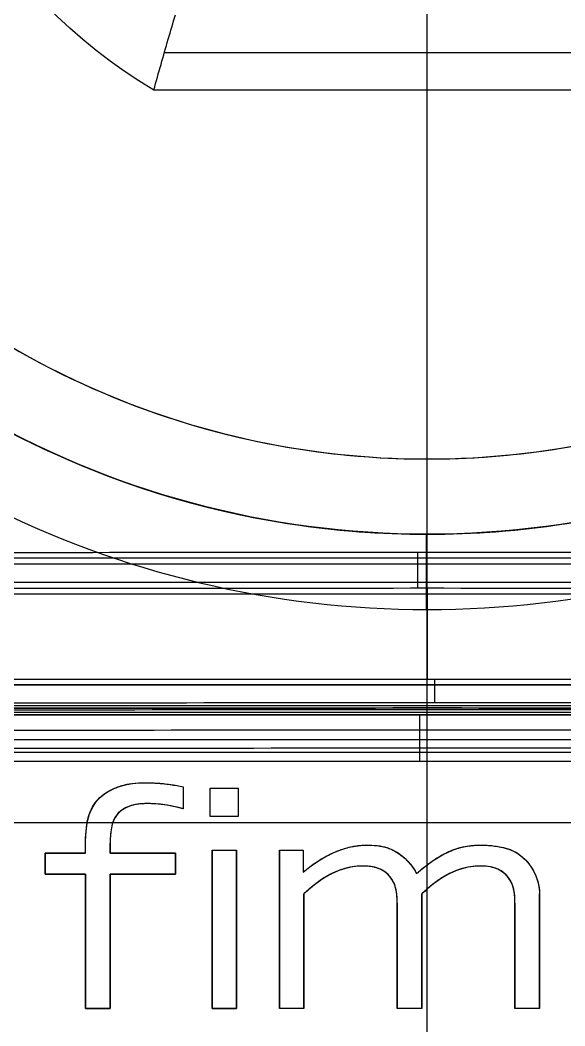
# Model space of a CAD drawing. Header units: centimetres. Extents: x -2.5 to 2.5, y -13.5 to 2.5.
# Drawn here: x -0.27 to 0.091, y -0.927 to -0.258 of the extents above; entities that cross this region are included whole.
import ezdxf

# ---------------------------------------------------------------- set-up
doc = ezdxf.new("R2010")
doc.units = ezdxf.units.CM
doc.layers.add('Default', color=7, linetype='Continuous', true_color=0x000000)

msp = doc.modelspace()

# ---------------------------------------------------------------- linework, layer by layer
at = {"layer": 'Default'}
for p, q in [((0, -1.4528, 3.25025), (0, 1.95, 3.25025)), ((0, -0.305, 1.75025), (0, -0.255, 1.80025)), ((-0.17464, -0.28, 1.77525), (0.17464, -0.28, 1.77525)), ((0, -0.55, 1.75025), (0, -0.305, 1.75025)), ((0, -0.6, 1.80025), (0, -0.6, 3.00025)), ((0, -0.61983, 1.81983), (0, -0.61194, 2.7238)), ((0.355, -0.61579, 2.28204), (-0.355, -0.61579, 2.28204)), ((0, -0.69982, 1.8), (0, -0.63983, 1.8)), ((0, -1.03394, 3.05025), (0, -0.65, 3.05025)), ((-0.365, -0.7, 1.8), (0.365, -0.7, 1.8)), ((-0.365, -0.71374, 2.51765), (0.365, -0.71374, 2.51765)), ((0, -0.7154, 2.32685), (0, -0.71205, 2.71136)), ((-0.365, -0.71813, 2.01384), (0.365, -0.71813, 2.01384)), ((-0.365, -0.71982, 1.82017), (0.365, -0.71982, 1.82017)), ((-0.355, -0.72, 2.54023), (0.355, -0.72, 2.54023)), ((0, -0.71982, 1.82017), (0, -0.71667, 2.18119)), ((0, -0.72, 2.38881), (0, -0.72, 2.69377)), ((-0.16208, -0.76786, 2.26418), (-0.16208, -0.78235, 2.26418)), ((-0.14433, -0.76866, 2.26757), (-0.12558, -0.76866, 2.26757)), ((-0.14433, -0.78741, 2.26433), (-0.14433, -0.76866, 2.26433)), ((-0.13495, -0.76866, 2.24154), (-0.13495, -0.76866, 2.29364)), ((-0.12558, -0.76866, 2.26528), (-0.12558, -0.78741, 2.26528)), ((-0.16208, -0.77511, 2.23812), (-0.16208, -0.77511, 2.29029)), ((-0.14433, -0.77803, 2.23829), (-0.14433, -0.77803, 2.29046)), ((-0.12558, -0.77803, 2.23925), (-0.12558, -0.77803, 2.2914)), ((-0.12558, -0.78741, 2.26209), (-0.14433, -0.78741, 2.26209)), ((-0.13495, -0.78741, 2.236), (-0.13495, -0.78741, 2.28821)), ((-0.22698, -0.81193, 2.24964), (-0.22698, -0.80389, 2.24964)), ((-0.22698, -0.80791, 2.22343), (-0.22698, -0.80791, 2.27588)), ((-0.21063, -0.80508, 2.25081), (-0.21063, -0.81193, 2.25081)), ((-0.22698, -0.81193, 2.24719), (-0.25378, -0.81193, 2.24719)), ((-0.25378, -0.81193, 2.24381), (-0.25378, -0.82583, 2.24381)), ((-0.24038, -0.81193, 2.22099), (-0.24038, -0.81193, 2.27349)), ((-0.21063, -0.80851, 2.22461), (-0.21063, -0.80851, 2.27704)), ((-0.16727, -0.81193, 2.25131), (-0.21063, -0.81193, 2.25131)), ((-0.18895, -0.81193, 2.2252), (-0.18895, -0.81193, 2.27762)), ((-0.16727, -0.81193, 2.2507), (-0.16727, -0.82583, 2.2507)), ((-0.14293, -0.80974, 2.23754), (-0.14293, -0.91507, 2.23754)), ((-0.14293, -0.80974, 2.25538), (-0.12664, -0.80974, 2.25538)), ((-0.13479, -0.80974, 2.22922), (-0.13479, -0.80974, 2.28157)), ((-0.12664, -0.91507, 2.23838), (-0.12664, -0.80974, 2.23838)), ((-0.09818, -0.80975, 2.23959), (-0.09818, -0.91508, 2.23959)), ((-0.09818, -0.80975, 2.25726), (-0.08249, -0.80975, 2.25726)), ((-0.09033, -0.80975, 2.23113), (-0.09033, -0.80975, 2.28343)), ((-0.08249, -0.80975, 2.25525), (-0.08249, -0.82445, 2.25525)), ((-0.25378, -0.81888, 2.21755), (-0.25378, -0.81888, 2.27012)), ((-0.16727, -0.81888, 2.22451), (-0.16727, -0.81888, 2.27695)), ((-0.08249, -0.8171, 2.22911), (-0.08249, -0.8171, 2.28145)), ((-0.25378, -0.82583, 2.24288), (-0.22705, -0.82583, 2.24288)), ((-0.24042, -0.82583, 2.21663), (-0.24042, -0.82583, 2.26922)), ((-0.22705, -0.82583, 2.22916), (-0.22705, -0.91507, 2.22916)), ((-0.21063, -0.82583, 2.24701), (-0.16727, -0.82583, 2.24701)), ((-0.21063, -0.91507, 2.23053), (-0.21063, -0.82583, 2.23053)), ((-0.18895, -0.82583, 2.22086), (-0.18895, -0.82583, 2.27336)), ((-0.08189, -0.91508, 2.23565), (-0.08189, -0.83894, 2.23565)), ((-0.00362, -0.91508, 2.23692), (-0.00362, -0.83894, 2.23692)), ((0.07464, -0.91508, 2.23586), (0.07464, -0.83894, 2.23586)), ((-0.01998, -0.84499, 2.23589), (-0.01998, -0.91508, 2.23589)), ((0.05828, -0.84499, 2.23532), (0.05828, -0.91508, 2.23532)), ((-0.14293, -0.8624, 2.21196), (-0.14293, -0.8624, 2.26464)), ((-0.12664, -0.8624, 2.2128), (-0.12664, -0.8624, 2.26547)), ((-0.09818, -0.86242, 2.21402), (-0.09818, -0.86242, 2.26667)), ((-0.22705, -0.87045, 2.2033), (-0.22705, -0.87045, 2.25616)), ((-0.21063, -0.87045, 2.20469), (-0.21063, -0.87045, 2.25751)), ((-0.08189, -0.87701, 2.20972), (-0.08189, -0.87701, 2.26244)), ((-0.01998, -0.88004, 2.20991), (-0.01998, -0.88004, 2.26263)), ((-0.00362, -0.87701, 2.211), (-0.00362, -0.87701, 2.2637)), ((0.05828, -0.88004, 2.20933), (0.05828, -0.88004, 2.26207)), ((0.07464, -0.87701, 2.20993), (0.07464, -0.87701, 2.26266)), ((-0.21063, -0.91507, 2.21519), (-0.22705, -0.91507, 2.21519)), ((-0.21884, -0.91507, 2.18864), (-0.21884, -0.91507, 2.24179)), ((-0.12664, -0.91507, 2.22088), (-0.14293, -0.91507, 2.22088)), ((-0.13479, -0.91507, 2.19438), (-0.13479, -0.91507, 2.24741)), ((-0.08189, -0.91508, 2.2228), (-0.09818, -0.91508, 2.2228)), ((-0.09004, -0.91508, 2.19632), (-0.09004, -0.91508, 2.24931)), ((-0.00362, -0.91508, 2.22432), (-0.01998, -0.91508, 2.22432)), ((-0.0118, -0.91508, 2.19785), (-0.0118, -0.91508, 2.25082)), ((0.07464, -0.91508, 2.22351), (0.05828, -0.91508, 2.22351)), ((0.06646, -0.91508, 2.19703), (0.06646, -0.91508, 2.25001))]:
    msp.add_line(p, q, dxfattribs=at)
for centre, radius, start, end in [((0, 0, -12.2), 2.49969, 90, 270), ((0, 0, -12.2), 2.49969, 270, 90), ((0, 0, -11.7), 2.03297, 44.41991, 268.90014), ((0, 0, -3.2), 2, 90, 270), ((0, 0, -3.2), 2, 270, 90), ((0, 0, 1.625), 1.775, 90, 270), ((0, 0, 2.2181), 1.775, 90, 270), ((0, 0, 1.77155), 1.775, 90, 270), ((0, 0, 2.2306), 1.775, 90.46839, 270), ((0, 0, 1.625), 1.775, 270, 90), ((0, 0, 2.2181), 1.775, 270, 90), ((0, 0, 1.77155), 1.775, 270, 90), ((0, 0, 2.2306), 1.775, 270, 89.53141), ((0, 0, -11.7), 1.70861, 55.00316, 268.5991), ((0, 0, -11.7), 1.70861, 55.00316, 268.5991), ((0, 0, -3.2), 1.7, 90, 270), ((0, 0, -3.2), 1.7, 270, 90), ((0, 0, 1.9431), 1.695, 90, 270), ((0, 0, 2.1931), 1.695, 90, 270), ((0, 0, 1.9431), 1.695, 270, 90), ((0, 0, 2.1931), 1.695, 270, 90), ((0, 0, 1.9681), 1.67, 90, 270), ((0, 0, 1.9681), 1.67, 270, 90), ((0, 0, -2.3), 1.6, 304.77777, 235.22229), ((0, 0, -2.85), 1.6, 90, 270), ((0, 0, -2.85), 1.6, 270, 90), ((0, 0, 1.6), 1.575, 110.33291, 69.66709), ((0, 0, 0.5), 1.46984, 90, 270), ((0, 0, 0.5), 1.46984, 270, 90), ((0, 0, 1.4), 1.525, 112.09718, 67.90282), ((0, 0, 1.4), 1.3, 118.44817, 61.55183), ((0, 0, 1.425), 1.275, 118.44817, 61.55183), ((0, 0, 2.03806), 1.275, 118.44817, 269.63966), ((0, 0, 1.73153), 1.275, 118.44817, 61.55183), ((0, 0, 2.03806), 1.275, 269.63966, 61.55183), ((0, 0, 2.14311), 1.18149, 118.72297, 61.27703), ((0, 0, 2.0975), 1.03701, 123.79699, 56.20301), ((0, 0, -11.7), 1.70861, 268.5991, 6.72213), ((0, 0, -11.7), 1.70861, 268.5991, 6.72213), ((0, 0, -11.7), 2.03297, 268.90014, 5.64579), ((0, 0, -12.1), 2.15, 180, 0), ((0, 0, 2.73315), 1.86542, 180, 0), ((0, 0, -12.1), 1.85, 180, 0), ((0, 0, 2.3), 1.82, 180, 0), ((0, 0, 2.28), 1.8, 180, 0), ((0, 0, 2.04206), 1.8, 180, 270), ((0, 0, 1.4), 1.8, 180, 0), ((0, 0, 2.98445), 1.77395, 180, 360), ((0, 0, -11.95019), 1.7, 180, 0), ((0, 0, 1.4), 1.59274, 180, 0), ((0, 0, 1.3), 1.535, 180, 0), ((0, 0, 0.95), 1.535, 180, 0), ((0, 0, 0.865), 1.45, 180, 0), ((0, 0, 0.50199), 1.45, 180, 270), ((0, 0, 2.2036), 2.00326, 268.60524, 0), ((0, 0, 2.04206), 1.8, 270, 0), ((0, 0, -12), 2.15, 180, 0), ((0, 0, -12.2), 1.85, 180, 0), ((0, 0, -2.35), 1.45, 180, 0), ((0, 0, -2.445), 1.355, 180, 0), ((0, 0, -2.85), 1.355, 180, 0), ((0, 0, 0.50199), 1.45, 270, 0), ((0, 0, 1.75025), 0.55, 234.82527, 305.17473), ((0, 0, 1.75025), 0.55, 234.82527, 286.03822), ((0, 0, 2.40025), 0.6, 233.90243, 306.09757), ((0, 0, 1.80025), 0.6, 234.82527, 305.17473), ((0, 0, 3.05025), 0.65, 242.92021, 297.07979)]:
    msp.add_arc(centre, radius, start, end, dxfattribs=at)
at = {"layer": 'Default', "extrusion": (0, 0, -1)}
for centre, radius, start, end in [((0, 0, 11.6), 2.13297, 271.09986, 132.77003), ((0, 0, 11.58972), 2.13244, 271.09986, 90), ((0, 0, -2.1), 2, 301.40847, 90), ((0, 0, 0.55), 2, 343.33986, 90), ((0, 0, 0.55), 2, 90, 196.66077), ((0, 0, -2.12), 1.845, 270, 90), ((0, 0, -2.12), 1.845, 90, 270), ((0, 0, 0.9), 1.7, 336.13724, 203.86272), ((0, 0, -0.4), 1.7, 350.04092, 189.95908), ((0, 0, -2.2431), 1.775, 270, 87.86272), ((0, 0, -1.9181), 1.775, 270, 90), ((0, 0, -1.9181), 1.775, 90, 270), ((0, 0, -2.2431), 1.775, 92.13728, 270), ((0, 0, -1.6), 1.75, 270, 90), ((0, 0, -1.9431), 1.75, 270, 90), ((0, 0, -2.1931), 1.75, 270, 90), ((0, 0, -1.6), 1.75, 90, 270), ((0, 0, -1.9431), 1.75, 90, 270), ((0, 0, -2.1931), 1.75, 90, 270), ((0, 0, -2.1), 2, 121.27714, 271.39476), ((0, 0, 2.95), 1.7, 270, 90), ((0, 0, 3.075), 1.7, 270, 90), ((0, 0, 2.95), 1.7, 90, 270), ((0, 0, 3.075), 1.7, 90, 270), ((0, 0, -0.5), 1.6, 350.04092, 189.95908), ((0, 0, -2.1681), 1.67, 270, 90), ((0, 0, -2.0681), 1.67, 270, 90), ((0, 0, -2.1681), 1.67, 90, 270), ((0, 0, -2.0681), 1.67, 90, 270), ((0, 0, -1.575), 1.55, 112.09718, 67.90282), ((0, 0, -1.425), 1.55, 112.09718, 67.90282), ((0, 0, -1.5), 1.55, 112.09718, 67.90282), ((0, 0, -1.4), 1.3, 118.44817, 61.55183), ((0, 0, -2.00843), 1.26818, 116.47047, 63.52954), ((0, 0, -2.12809), 1.21852, 270.36034, 58.73487), ((0, 0, -2.12809), 1.21852, 121.26513, 270.36034), ((0, 0, -1.93577), 1.06882, 123.16896, 56.83104), ((0, 0, -1.75025), 0.355, 300.77817, 59.22183), ((0, 0, 2.85), 1.6, 173.07692, 270), ((0, 0, 11.6), 2.13297, 176.89902, 271.09987), ((0, 0, 11.58972), 2.13244, 177.18053, 270), ((0, 0, 12.2), 2.15, 180, 0), ((0, 0, -2.70025), 1.9124, 180, 360), ((0, 0, 12), 1.85, 180, 0), ((0, 0, -2.3), 1.83218, 180, 0), ((0, 0, -1.72103), 1.8, 180, 0), ((0, 0, -2.23897), 1.8, 180, 0), ((0, 0, -1.125), 1.535, 180, 0), ((0, 0, 2.325), 1.45, 180, 0), ((0, 0, -0.68349), 1.45, 180, 0), ((0, 0, 2.6475), 1.355, 180, 0), ((0, 0, -2.19794), 1.8, 180, 270), ((0, 0, -2.19794), 1.8, 270, 0), ((0, 0, 12.2), 1.7, 180, 0), ((0, 0, 11.70037), 1.7, 271.4009, 360), ((0, 0, 2.3), 1.45, 180, 0), ((0, 0, 11.70037), 1.7, 180, 271.4009), ((0, 0, 2.85), 1.6, 270, 353.07692), ((0, 0, -3.00025), 0.6, 239.47751, 300.52249), ((0, 0, -1.8), 1.08983, 229.86753, 310.13247), ((0, 0, -1.9142), 1.269, 271.09791, 313.90223), ((0, 0, -1.9142), 1.269, 226.09786, 268.90209)]:
    msp.add_arc(centre, radius, start, end, dxfattribs=at)
at = {"layer": 'Default', "extrusion": (1.18574e-07, 1.91766e-06, -1)}
msp.add_arc((0, 0, -2.28494), 1.75239, 93.53521, 86.46481, dxfattribs=at)
at = {"layer": 'Default', "extrusion": (-4.41645e-08, 4.39232e-08, 1)}
msp.add_arc((0, 0, -2.2), 1.7, 304.77777, 235.22229, dxfattribs=at)
at = {"layer": 'Default', "extrusion": (1.79245e-07, -2.7403e-07, -1)}
msp.add_arc((0, 0, -2.05178), 1.0678, 123.13901, 56.86099, dxfattribs=at)
at = {"layer": 'Default', "extrusion": (-1, 0.000933334, 0)}
msp.add_arc((0.65, 3.00025), 0.05, 90, 180, dxfattribs=at)
at = {"layer": 'Default', "extrusion": (-7.0338e-14, 0.999962, -0.008727)}
msp.add_arc((0, -0.39259, -0.63568), 3.11095, 83.44752, 96.55248, dxfattribs=at)
at = {"layer": 'Default', "extrusion": (-0.999998, -1.72541e-05, -0.001977)}
for start, end in [(90.5, 180.49995), (78.53774, 90.5)]:
    msp.add_arc((0.63194, 2.72398, 0.00078), 0.02, start, end, dxfattribs=at)
at = {"layer": 'Default', "extrusion": (1, 0, 0)}
for centre, radius, start, end in [((-0.63983, 1.82), 0.02, 270, 359.5), ((0, -0.3926), 3.2, 101.46226, 102.56958), ((-0.69982, 1.82), 0.02, 179.5, 270), ((0, -0.39519, -0.25378), 2.73806, 107.24959, 107.55435), ((0, -0.39519, -0.14293), 2.74608, 107.14973, 109.46469), ((0, -0.39519, -0.12664), 2.79693, 106.82854, 109.09694), ((0, -0.39519, -0.09818), 2.74805, 107.1374, 109.45054), ((0, -0.39519, -0.22705), 2.74041, 107.53884, 109.50661), ((0, -0.39519, -0.21063), 2.79187, 107.2054, 109.13296), ((0, -0.39519, -0.08189), 2.7986, 107.44391, 109.08543), ((0, -0.39519, -0.00362), 2.7998, 107.43622, 109.07697), ((0, -0.39519, 0.07464), 2.7988, 107.44261, 109.084), ((0, -0.39519, -0.01998), 2.74973, 107.89665, 109.43817), ((0, -0.39519, 0.05828), 2.74918, 107.90032, 109.44218)]:
    msp.add_arc(centre, radius, start, end, dxfattribs=at)
at = {"layer": 'Default', "extrusion": (-8.08815e-17, 0.999962, -0.008727)}
msp.add_arc((0, -0.39259, -0.65568), 3.13094, 83.44752, 96.55248, dxfattribs=at)
at = {"layer": 'Default', "extrusion": (5.85469e-18, -0.999962, 0.008727)}
msp.add_arc((0, -0.39259, 0.65983), 3.13051, 83.44752, 96.55248, dxfattribs=at)
at = {"layer": 'Default', "extrusion": (1.2837e-16, -0.999962, 0.008727)}
msp.add_arc((0, -0.39259, 0.7202), 3.11711, 83.23299, 96.76701, dxfattribs=at)
at = {"layer": 'Default', "extrusion": (0.999999, -1.33579e-05, -0.001531)}
msp.add_arc((-0.69205, 2.71118, 0.0006), 0.02, 102.56957, 179.5, dxfattribs=at)
at = {"layer": 'Default', "extrusion": (-3.46945e-18, -0.999962, 0.008727)}
msp.add_arc((0, -0.39259, 0.73568), 3.09763, 83.23299, 96.76701, dxfattribs=at)
at = {"layer": 'Default', "extrusion": (5.42101e-18, 0.999962, -0.008727)}
msp.add_arc((0, -0.39518, -0.73568), 2.71569, 82.27585, 97.72415, dxfattribs=at)
at = {"layer": 'Default', "extrusion": (0, -0.999962, 0.008727)}
for radius, start, end in [(2.71569, 82.27585, 97.72415), (2.57003, 81.83515, 98.16485)]:
    msp.add_arc((0, -0.39518, 0.73568), radius, start, end, dxfattribs=at)
at = {"layer": 'Default', "extrusion": (-1.12757e-16, -0.999962, 0.008727)}
msp.add_arc((0, -0.39518, 0.73568), 2.57003, 81.83515, 98.16485, dxfattribs=at)
at = {"layer": 'Default', "extrusion": (0, -1, 0)}
for centre, radius, start, end in [((0, -0.39259, 0.72), 3.08636, 83.39509, 96.60491), ((0, -0.39259, 0.72), 2.7814, 82.66713, 97.33287), ((0, -0.39259, 0.745), 3.11136, 83.39509, 96.60491), ((0, -0.39259, 0.75087), 3.11066, 83.39509, 96.60491), ((0, -0.39259, 0.79172), 2.68548, 82.66713, 97.33287), ((0, -0.39519, 0.81193), 2.6272, 94.95639, 95.54328), ((0, -0.39519, 0.81193), 2.6272, 93.65041, 94.5984), ((0, -0.39519, 0.82583), 2.67524, 94.8686, 95.44343), ((0, -0.39519, 0.82583), 2.67524, 93.58478, 94.51565)]:
    msp.add_arc(centre, radius, start, end, dxfattribs=at)
at = {"layer": 'Default', "extrusion": (0, 1, 0)}
for centre, radius, start, end in [((0, -0.39259, -0.72), 2.7814, 82.66713, 97.33287), ((0, -0.39519, -0.81193), 2.67949, 84.56523, 85.14057), ((0, -0.39519, -0.81193), 2.67949, 85.49153, 86.42092), ((0, -0.39519, -0.82583), 2.62286, 84.44753, 85.03394), ((0, -0.39519, -0.82583), 2.62286, 85.39399, 86.34355)]:
    msp.add_arc(centre, radius, start, end, dxfattribs=at)
at = {"layer": 'Default', "extrusion": (0.999999, 0, 0.001643)}
for start, end in [(0.00001, 90), (90, 103.57074)]:
    msp.add_arc((-0.745, 2.69377, -0.00065), 0.025, start, end, dxfattribs=at)
at = {"layer": 'Default', "extrusion": (1.32706e-16, -0.999962, 0.008727)}
msp.add_arc((0, -0.39518, 0.7503), 2.69643, 82.27585, 97.72415, dxfattribs=at)
at = {"layer": 'Default', "extrusion": (-1, 0, 0)}
for centre, radius, start, end in [((0, -0.39519), 2.7998, 72.97752, 74.88251), ((0, -0.39519), 2.6998, 67.41173, 74.04404), ((0, -0.39259), 3.2, 56.79618, 76.42926), ((0, -0.39259), 2.79975, 64.20039, 73.57365), ((0, -0.39519, 0.25378), 2.78827, 72.77174, 73.0705), ((0, -0.39519, 0.14293), 2.79615, 70.89749, 73.16659), ((0, -0.39519, 0.12664), 2.74688, 70.5412, 72.85542), ((0, -0.39519, 0.09818), 2.79808, 70.91085, 73.17823), ((0, -0.39519), 2.7498, 72.30777, 72.65824), ((0, -0.39519, 0.22705), 2.79058, 70.85787, 72.78641), ((0, -0.39519, 0.21063), 2.74172, 70.50309, 72.46982), ((0, -0.39519, 0.08189), 2.74858, 70.55339, 72.22814), ((0, -0.39519, 0.00362), 2.7498, 70.56234, 72.23627), ((0, -0.39519), 2.7998, 65.03977, 72.63387), ((0, -0.39519, -0.07464), 2.74879, 70.55491, 72.22952), ((0, -0.39519, 0.01998), 2.79973, 70.92255, 72.43349)]:
    msp.add_arc(centre, radius, start, end, dxfattribs=at)
at = {"layer": 'Default', "extrusion": (4.85723e-17, -0.999962, 0.008727)}
msp.add_arc((0, -0.39518, 0.75568), 2.59003, 81.83515, 98.16485, dxfattribs=at)
at = {"layer": 'Default', "extrusion": (-1.17744e-16, -0.999962, 0.008727)}
msp.add_arc((0, -0.39518, 0.76135), 2.58921, 81.83515, 98.16485, dxfattribs=at)
at = {"layer": 'Default', "extrusion": (-1, -6.80227e-09, 1.96646e-08)}
msp.add_arc((0, -0.39519, -0.05828), 2.79919, 70.91875, 72.43002, dxfattribs=at)
at = {"layer": 'Default'}
for points, degree in [([(-0.18166, -0.305, 1.75025), (-0.18007, -0.29922, 1.75603), (-0.17688, -0.2878, 1.76745), (-0.17211, -0.27114, 1.78411), (-0.16892, -0.26033, 1.79492), (-0.16733, -0.255, 1.80025)], 3), ([(0.18166, -0.305, 1.75025), (0, -0.305, 1.75025), (-0.18166, -0.305, 1.75025)], 2), ([(0.355, -0.61983, 1.81983), (0, -0.61983, 1.81983), (-0.355, -0.61983, 1.81983)], 2), ([(0.355, -0.63983, 1.8), (0, -0.63983, 1.8), (-0.355, -0.63983, 1.8)], 2), ([(-0.365, -0.69982, 1.8), (0, -0.69982, 1.8), (0.365, -0.69982, 1.8)], 2), ([(-0.365, -0.71982, 1.82015), (0, -0.71982, 1.82015), (0.365, -0.71982, 1.82015)], 2), ([(-0.22698, -0.80389, 2.2771), (-0.22698, -0.80077, 2.27804), (-0.22665, -0.79491, 2.27981), (-0.22507, -0.78718, 2.28223), (-0.22237, -0.78069, 2.28436), (-0.21842, -0.77548, 2.28619), (-0.21334, -0.77144, 2.28777), (-0.20675, -0.76804, 2.28926), (-0.1983, -0.76563, 2.29058), (-0.19251, -0.76506, 2.29116), (-0.18948, -0.76507, 2.29138)], 3), ([(-0.22698, -0.80389, 2.22466), (-0.22698, -0.80079, 2.22561), (-0.22666, -0.79498, 2.22741), (-0.2251, -0.7873, 2.22986), (-0.22248, -0.78092, 2.23199), (-0.21874, -0.77581, 2.23382), (-0.21369, -0.77166, 2.23545), (-0.20709, -0.76817, 2.237), (-0.19848, -0.76565, 2.2384), (-0.19258, -0.76506, 2.23901), (-0.18948, -0.76507, 2.23923)], 3), ([(-0.18948, -0.76507, 2.29138), (-0.18624, -0.76507, 2.2916), (-0.17991, -0.76515, 2.29202), (-0.17073, -0.76607, 2.29235), (-0.16492, -0.76718, 2.29239), (-0.16208, -0.76786, 2.29237)], 3), ([(-0.18948, -0.76507, 2.23923), (-0.18615, -0.76507, 2.23947), (-0.1797, -0.76516, 2.23989), (-0.17066, -0.76608, 2.24023), (-0.1649, -0.76719, 2.24027), (-0.16208, -0.76786, 2.24024)], 3), ([(-0.18948, -0.76507, 2.23923), (-0.18948, -0.76507, 2.2653), (-0.18948, -0.76507, 2.29138)], 2), ([(-0.18948, -0.76507, 2.23923), (-0.18948, -0.76507, 2.2653), (-0.18948, -0.76507, 2.29138)], 2), ([(-0.17874, -0.76535, 2.23988), (-0.17874, -0.76535, 2.26594), (-0.17874, -0.76535, 2.29201)], 2), ([(-0.16208, -0.76786, 2.24024), (-0.16208, -0.76786, 2.26631), (-0.16208, -0.76786, 2.29237)], 2), ([(-0.16208, -0.76786, 2.29237), (-0.16208, -0.76946, 2.29192), (-0.16208, -0.77267, 2.291), (-0.16208, -0.7775, 2.2896), (-0.16208, -0.78073, 2.28866), (-0.16208, -0.78235, 2.28819)], 3), ([(-0.16208, -0.76786, 2.24024), (-0.16208, -0.76946, 2.23978), (-0.16208, -0.77267, 2.23884), (-0.16208, -0.7775, 2.23742), (-0.16208, -0.78073, 2.23646), (-0.16208, -0.78235, 2.23598)], 3), ([(-0.14433, -0.76866, 2.29316), (-0.14225, -0.76866, 2.29327), (-0.13808, -0.76866, 2.29349), (-0.13183, -0.76866, 2.2938), (-0.12766, -0.76866, 2.294), (-0.12558, -0.76866, 2.2941)], 3), ([(-0.14433, -0.76866, 2.24104), (-0.14225, -0.76866, 2.24116), (-0.13808, -0.76866, 2.24138), (-0.13183, -0.76866, 2.2417), (-0.12766, -0.76866, 2.2419), (-0.12558, -0.76866, 2.242)], 3), ([(-0.14433, -0.76866, 2.29316), (-0.14433, -0.76866, 2.2671), (-0.14433, -0.76866, 2.24104)], 2), ([(-0.14433, -0.78741, 2.28772), (-0.14433, -0.78531, 2.28834), (-0.14433, -0.78112, 2.28956), (-0.14433, -0.77487, 2.29137), (-0.14433, -0.77073, 2.29257), (-0.14433, -0.76866, 2.29316)], 3), ([(-0.14433, -0.78741, 2.2355), (-0.14433, -0.78531, 2.23613), (-0.14433, -0.78112, 2.23738), (-0.14433, -0.77487, 2.23923), (-0.14433, -0.77073, 2.24044), (-0.14433, -0.76866, 2.24104)], 3), ([(-0.12558, -0.76866, 2.242), (-0.12558, -0.76866, 2.26805), (-0.12558, -0.76866, 2.2941)], 2), ([(-0.12558, -0.76866, 2.242), (-0.12558, -0.77073, 2.2414), (-0.12558, -0.77488, 2.24019), (-0.12558, -0.78113, 2.23834), (-0.12558, -0.78531, 2.23709), (-0.12558, -0.78741, 2.23647)], 3), ([(-0.12558, -0.76866, 2.2941), (-0.12558, -0.77073, 2.29351), (-0.12558, -0.77488, 2.29231), (-0.12558, -0.78113, 2.2905), (-0.12558, -0.78531, 2.28928), (-0.12558, -0.78741, 2.28867)], 3), ([(-0.22023, -0.77797, 2.23303), (-0.22023, -0.77797, 2.25917), (-0.22023, -0.77797, 2.2853)], 2), ([(-0.16208, -0.78235, 2.23598), (-0.16513, -0.78159, 2.23602), (-0.17091, -0.78018, 2.23607), (-0.17893, -0.77908, 2.23586), (-0.18611, -0.7788, 2.23544), (-0.19256, -0.77917, 2.23487), (-0.19809, -0.78056, 2.23405), (-0.20252, -0.78282, 2.23304), (-0.20576, -0.78551, 2.23198), (-0.20814, -0.78901, 2.23075), (-0.20974, -0.79362, 2.22923), (-0.21052, -0.799, 2.22753), (-0.21062, -0.80298, 2.22631), (-0.21063, -0.80508, 2.22566)], 3), ([(-0.16208, -0.78235, 2.28819), (-0.16506, -0.78161, 2.28823), (-0.17074, -0.78022, 2.28828), (-0.17864, -0.77911, 2.28809), (-0.1858, -0.77881, 2.28769), (-0.19218, -0.77912, 2.28714), (-0.19781, -0.78046, 2.28634), (-0.20222, -0.78263, 2.28538), (-0.20563, -0.78535, 2.28433), (-0.20811, -0.78893, 2.28309), (-0.20971, -0.7935, 2.28161), (-0.21052, -0.79899, 2.27991), (-0.21062, -0.80298, 2.27871), (-0.21063, -0.80508, 2.27808)], 3), ([(-0.19821, -0.78082, 2.23396), (-0.19821, -0.78082, 2.26008), (-0.19821, -0.78082, 2.28621)], 2), ([(-0.18464, -0.77892, 2.23551), (-0.18464, -0.77892, 2.26162), (-0.18464, -0.77892, 2.28773)], 2), ([(-0.17298, -0.77996, 2.23598), (-0.17298, -0.77996, 2.26208), (-0.17298, -0.77996, 2.28819)], 2), ([(-0.20608, -0.78618, 2.23175), (-0.20608, -0.78618, 2.25789), (-0.20608, -0.78618, 2.28404)], 2), ([(-0.16208, -0.78235, 2.23598), (-0.16208, -0.78235, 2.26208), (-0.16208, -0.78235, 2.28819)], 2), ([(-0.16208, -0.78235, 2.23598), (-0.16208, -0.78235, 2.26208), (-0.16208, -0.78235, 2.28819)], 2), ([(-0.12558, -0.78741, 2.28867), (-0.12766, -0.78741, 2.28857), (-0.13183, -0.78741, 2.28837), (-0.13808, -0.78741, 2.28806), (-0.14225, -0.78741, 2.28784), (-0.14433, -0.78741, 2.28772)], 3), ([(-0.14433, -0.78741, 2.2355), (-0.14433, -0.78741, 2.26161), (-0.14433, -0.78741, 2.28772)], 2), ([(-0.12558, -0.78741, 2.23647), (-0.12766, -0.78741, 2.23637), (-0.13183, -0.78741, 2.23616), (-0.13808, -0.78741, 2.23584), (-0.14225, -0.78741, 2.23562), (-0.14433, -0.78741, 2.2355)], 3), ([(-0.12558, -0.78741, 2.23647), (-0.12558, -0.78741, 2.26257), (-0.12558, -0.78741, 2.28867)], 2), ([(-0.22698, -0.81193, 2.27466), (-0.22698, -0.81103, 2.27494), (-0.22698, -0.80924, 2.27548), (-0.22698, -0.80656, 2.27629), (-0.22698, -0.80478, 2.27683), (-0.22698, -0.80389, 2.2771)], 3), ([(-0.22698, -0.81193, 2.22218), (-0.22698, -0.81103, 2.22246), (-0.22698, -0.80924, 2.22302), (-0.22698, -0.80656, 2.22384), (-0.22698, -0.80478, 2.22439), (-0.22698, -0.80389, 2.22466)], 3), ([(-0.22698, -0.80389, 2.22466), (-0.22698, -0.80389, 2.25088), (-0.22698, -0.80389, 2.2771)], 2), ([(-0.22698, -0.80389, 2.22466), (-0.22698, -0.80389, 2.22467), (-0.22698, -0.80389, 2.22467)], 2), ([(-0.21063, -0.81193, 2.276), (-0.21063, -0.81117, 2.27623), (-0.21063, -0.80965, 2.2767), (-0.21063, -0.80737, 2.27739), (-0.21063, -0.80585, 2.27785), (-0.21063, -0.80508, 2.27808)], 3), ([(-0.21063, -0.80508, 2.27808), (-0.21063, -0.80508, 2.25187), (-0.21063, -0.80508, 2.22566)], 2), ([(-0.21063, -0.80508, 2.22566), (-0.21063, -0.80585, 2.22543), (-0.21063, -0.80737, 2.22496), (-0.21063, -0.80965, 2.22425), (-0.21063, -0.81117, 2.22378), (-0.21063, -0.81193, 2.22355)], 3), ([(-0.21063, -0.80508, 2.22566), (-0.21063, -0.80508, 2.25187), (-0.21063, -0.80508, 2.27808)], 2), ([(-0.08249, -0.82445, 2.2792), (-0.07946, -0.82188, 2.28008), (-0.07342, -0.81738, 2.28164), (-0.06454, -0.81233, 2.2834), (-0.05598, -0.80886, 2.28465), (-0.04787, -0.80689, 2.28539), (-0.04292, -0.80649, 2.28559), (-0.04053, -0.80649, 2.28563)], 3), ([(-0.08249, -0.82445, 2.22681), (-0.07947, -0.82188, 2.22771), (-0.07343, -0.81739, 2.2293), (-0.06455, -0.81233, 2.2311), (-0.05599, -0.80886, 2.23236), (-0.04788, -0.80689, 2.23313), (-0.04292, -0.80649, 2.23333), (-0.04053, -0.80649, 2.23337)], 3), ([(-0.04053, -0.80649, 2.28563), (-0.0381, -0.80649, 2.28567), (-0.03352, -0.80666, 2.28568), (-0.02757, -0.80771, 2.28543), (-0.02216, -0.80987, 2.28483), (-0.01669, -0.81342, 2.28379), (-0.01129, -0.81871, 2.28221), (-0.00837, -0.82291, 2.28093), (-0.00708, -0.82524, 2.28022)], 3), ([(-0.04053, -0.80649, 2.23337), (-0.04053, -0.80649, 2.2595), (-0.04053, -0.80649, 2.28563)], 2), ([(-0.04053, -0.80649, 2.23337), (-0.03796, -0.80649, 2.23341), (-0.03312, -0.80668, 2.23342), (-0.02681, -0.8079, 2.23311), (-0.02112, -0.81043, 2.23239), (-0.01589, -0.81414, 2.23128), (-0.01113, -0.81896, 2.2298), (-0.00832, -0.82299, 2.22855), (-0.00708, -0.82524, 2.22785)], 3), ([(-0.04053, -0.80649, 2.23337), (-0.04053, -0.80649, 2.2595), (-0.04053, -0.80649, 2.28563)], 2), ([(-0.04053, -0.80649, 2.23337), (-0.04053, -0.80649, 2.23337), (-0.04053, -0.80649, 2.23337)], 2), ([(-0.02621, -0.80835, 2.23295), (-0.02621, -0.80835, 2.25909), (-0.02621, -0.80835, 2.28524)], 2), ([(-0.00708, -0.82524, 2.22785), (-0.00391, -0.82258, 2.22869), (0.00218, -0.81769, 2.23023), (0.01121, -0.81203, 2.23196), (0.01983, -0.80845, 2.23301), (0.02874, -0.80658, 2.2335), (0.03778, -0.80633, 2.23346), (0.04545, -0.80705, 2.23312), (0.05236, -0.80839, 2.23258), (0.05798, -0.81053, 2.2318), (0.06283, -0.81375, 2.23069), (0.06754, -0.81857, 2.22908), (0.07162, -0.8251, 2.22693), (0.07416, -0.83246, 2.22453), (0.07464, -0.83681, 2.22312), (0.07464, -0.83894, 2.22244)], 3), ([(0.02495, -0.80745, 2.23327), (0.02495, -0.80745, 2.2594), (0.02495, -0.80745, 2.28553)], 2), ([(0.03589, -0.80647, 2.23344), (0.03589, -0.80647, 2.25957), (0.03589, -0.80647, 2.28571)], 2), ([(0.04603, -0.80726, 2.23304), (0.04603, -0.80726, 2.25918), (0.04603, -0.80726, 2.28531)], 2), ([(-0.25378, -0.81193, 2.21972), (-0.25378, -0.81193, 2.24599), (-0.25378, -0.81193, 2.27225)], 2), ([(-0.22698, -0.81193, 2.27466), (-0.22698, -0.81193, 2.24842), (-0.22698, -0.81193, 2.22218)], 2), ([(-0.21063, -0.81193, 2.22355), (-0.21063, -0.81193, 2.24978), (-0.21063, -0.81193, 2.276)], 2), ([(-0.16727, -0.81193, 2.27907), (-0.16727, -0.81193, 2.25287), (-0.16727, -0.81193, 2.22668)], 2), ([(-0.16727, -0.81193, 2.27907), (-0.16727, -0.81347, 2.2786), (-0.16727, -0.81654, 2.27767), (-0.16727, -0.82118, 2.27625), (-0.16727, -0.82428, 2.27529), (-0.16727, -0.82583, 2.27481)], 3), ([(-0.16727, -0.82583, 2.22233), (-0.16727, -0.82428, 2.22282), (-0.16727, -0.82118, 2.2238), (-0.16727, -0.81654, 2.22524), (-0.16727, -0.81347, 2.2262), (-0.16727, -0.81193, 2.22668)], 3), ([(-0.14293, -0.80974, 2.28115), (-0.14293, -0.80974, 2.25497), (-0.14293, -0.80974, 2.22879)], 2), ([(-0.14293, -0.80974, 2.28115), (-0.14112, -0.80974, 2.28124), (-0.13751, -0.80974, 2.28143), (-0.13207, -0.80974, 2.2817), (-0.12845, -0.80974, 2.28188), (-0.12664, -0.80974, 2.28197)], 3), ([(-0.14293, -0.80974, 2.22879), (-0.14112, -0.80974, 2.22889), (-0.13751, -0.80974, 2.22909), (-0.13207, -0.80974, 2.22936), (-0.12845, -0.80974, 2.22954), (-0.12664, -0.80974, 2.22963)], 3), ([(-0.12664, -0.80974, 2.22963), (-0.12664, -0.80974, 2.2558), (-0.12664, -0.80974, 2.28197)], 2), ([(-0.09818, -0.80975, 2.28316), (-0.09818, -0.80975, 2.257), (-0.09818, -0.80975, 2.23084)], 2), ([(-0.09818, -0.80975, 2.28316), (-0.09644, -0.80975, 2.28322), (-0.09295, -0.80975, 2.28334), (-0.08772, -0.80975, 2.28352), (-0.08423, -0.80975, 2.28363), (-0.08249, -0.80975, 2.28369)], 3), ([(-0.09818, -0.80975, 2.23084), (-0.09644, -0.80975, 2.23091), (-0.09295, -0.80975, 2.23104), (-0.08772, -0.80975, 2.23122), (-0.08423, -0.80975, 2.23133), (-0.08249, -0.80975, 2.23138)], 3), ([(-0.08249, -0.80975, 2.23138), (-0.08249, -0.80975, 2.25753), (-0.08249, -0.80975, 2.28369)], 2), ([(-0.08249, -0.80975, 2.28369), (-0.08249, -0.81139, 2.28319), (-0.08249, -0.81465, 2.2822), (-0.08249, -0.81955, 2.2807), (-0.08249, -0.82282, 2.2797), (-0.08249, -0.82445, 2.2792)], 3), ([(-0.08249, -0.80975, 2.23138), (-0.08249, -0.81139, 2.23088), (-0.08249, -0.81465, 2.22987), (-0.08249, -0.81955, 2.22834), (-0.08249, -0.82282, 2.22732), (-0.08249, -0.82445, 2.22681)], 3), ([(0.01478, -0.81064, 2.23236), (0.01478, -0.81064, 2.25851), (0.01478, -0.81064, 2.28465)], 2), ([(0.0589, -0.81128, 2.23155), (0.0589, -0.81128, 2.25767), (0.0589, -0.81128, 2.2838)], 2), ([(-0.01998, -0.84499, 2.27398), (-0.01998, -0.84296, 2.27462), (-0.02013, -0.83913, 2.27583), (-0.02111, -0.83396, 2.27744), (-0.02292, -0.82971, 2.27875), (-0.02574, -0.82609, 2.27984), (-0.02924, -0.82332, 2.28066), (-0.03335, -0.82147, 2.28118), (-0.03853, -0.82044, 2.28143), (-0.04443, -0.82029, 2.28138), (-0.05103, -0.821, 2.28105), (-0.05826, -0.82297, 2.28029), (-0.06595, -0.82649, 2.27903), (-0.07387, -0.83178, 2.27719), (-0.07918, -0.83639, 2.27559), (-0.08189, -0.83894, 2.27471)], 3), ([(-0.01998, -0.84499, 2.22148), (-0.01998, -0.84288, 2.22217), (-0.02014, -0.83889, 2.22345), (-0.02121, -0.83354, 2.22515), (-0.02324, -0.82918, 2.22651), (-0.02619, -0.82566, 2.22759), (-0.02976, -0.82302, 2.22839), (-0.03394, -0.82131, 2.22887), (-0.0391, -0.82039, 2.22909), (-0.04495, -0.82032, 2.22902), (-0.05149, -0.82109, 2.22866), (-0.05864, -0.82311, 2.22787), (-0.06621, -0.82665, 2.22658), (-0.07399, -0.83188, 2.22472), (-0.07922, -0.83643, 2.22311), (-0.08189, -0.83894, 2.22223)], 3), ([(-0.04277, -0.82039, 2.22906), (-0.04277, -0.82039, 2.25523), (-0.04277, -0.82039, 2.28141)], 2), ([(0.05828, -0.84499, 2.22091), (0.05828, -0.84275, 2.22163), (0.0581, -0.83856, 2.22299), (0.05688, -0.83302, 2.22478), (0.05456, -0.82854, 2.22625), (0.05117, -0.82493, 2.22746), (0.04707, -0.82235, 2.22834), (0.04211, -0.8208, 2.22891), (0.03607, -0.82023, 2.22918), (0.02925, -0.82062, 2.22915), (0.02163, -0.82232, 2.22869), (0.01345, -0.8258, 2.22765), (0.00497, -0.83129, 2.22595), (-0.00071, -0.8362, 2.22439), (-0.00362, -0.83894, 2.2235)], 3), ([(0.05828, -0.84499, 2.27342), (0.05828, -0.84272, 2.27414), (0.05809, -0.83846, 2.27548), (0.05681, -0.8328, 2.27728), (0.05439, -0.82832, 2.27872), (0.05112, -0.8249, 2.27984), (0.04699, -0.8223, 2.28072), (0.04185, -0.82074, 2.28128), (0.03581, -0.82023, 2.28153), (0.02895, -0.82066, 2.28148), (0.02134, -0.82241, 2.28102), (0.01321, -0.82594, 2.27998), (0.00483, -0.83141, 2.27832), (-0.00076, -0.83625, 2.27681), (-0.00362, -0.83894, 2.27596)], 3), ([(0.0351, -0.82039, 2.22917), (0.0351, -0.82039, 2.25534), (0.0351, -0.82039, 2.28151)], 2), ([(-0.25378, -0.82583, 2.21536), (-0.25378, -0.82583, 2.24167), (-0.25378, -0.82583, 2.26798)], 2), ([(-0.22705, -0.82583, 2.27039), (-0.22705, -0.82583, 2.24411), (-0.22705, -0.82583, 2.21783)], 2), ([(-0.21063, -0.82583, 2.2192), (-0.21063, -0.82583, 2.24547), (-0.21063, -0.82583, 2.27174)], 2), ([(-0.16727, -0.82583, 2.22233), (-0.16727, -0.82583, 2.24857), (-0.16727, -0.82583, 2.27481)], 2), ([(-0.08249, -0.82445, 2.22681), (-0.08249, -0.82445, 2.253), (-0.08249, -0.82445, 2.2792)], 2), ([(-0.08249, -0.82445, 2.22681), (-0.08249, -0.82445, 2.253), (-0.08249, -0.82445, 2.2792)], 2), ([(-0.06679, -0.82725, 2.2264), (-0.06679, -0.82725, 2.2526), (-0.06679, -0.82725, 2.2788)], 2), ([(-0.05583, -0.82238, 2.2282), (-0.05583, -0.82238, 2.25439), (-0.05583, -0.82238, 2.28057)], 2), ([(-0.02959, -0.82333, 2.22825), (-0.02959, -0.82333, 2.25444), (-0.02959, -0.82333, 2.28063)], 2), ([(-0.00708, -0.82524, 2.22785), (-0.00708, -0.82524, 2.25403), (-0.00708, -0.82524, 2.28022)], 2), ([(-0.00708, -0.82524, 2.22785), (-0.00708, -0.82524, 2.25403), (-0.00708, -0.82524, 2.28022)], 2), ([(0.01143, -0.82725, 2.22721), (0.01143, -0.82725, 2.2534), (0.01143, -0.82725, 2.27959)], 2), ([(0.02227, -0.82238, 2.22868), (0.02227, -0.82238, 2.25486), (0.02227, -0.82238, 2.28103)], 2), ([(0.0485, -0.82333, 2.22796), (0.0485, -0.82333, 2.25416), (0.0485, -0.82333, 2.28035)], 2), ([(-0.02283, -0.83027, 2.22616), (-0.02283, -0.83027, 2.25236), (-0.02283, -0.83027, 2.27857)], 2), ([(0.05539, -0.83027, 2.22566), (0.05539, -0.83027, 2.25188), (0.05539, -0.83027, 2.27809)], 2), ([(-0.08189, -0.83894, 2.22223), (-0.08189, -0.83894, 2.24847), (-0.08189, -0.83894, 2.27471)], 2), ([(-0.00362, -0.83894, 2.2235), (-0.00362, -0.83894, 2.24973), (-0.00362, -0.83894, 2.27596)], 2), ([(0.07464, -0.83894, 2.22244), (0.07464, -0.83894, 2.24868), (0.07464, -0.83894, 2.27492)], 2), ([(0.07464, -0.83894, 2.22248), (0.07464, -0.83894, 2.2487), (0.07464, -0.83894, 2.27492)], 2), ([(-0.01998, -0.84499, 2.27398), (-0.01998, -0.84499, 2.24773), (-0.01998, -0.84499, 2.22148)], 2), ([(-0.01998, -0.84499, 2.22148), (-0.01998, -0.84499, 2.24773), (-0.01998, -0.84499, 2.27398)], 2), ([(0.05828, -0.84499, 2.27342), (0.05828, -0.84499, 2.24716), (0.05828, -0.84499, 2.22091)], 2), ([(0.05828, -0.84499, 2.22091), (0.05828, -0.84499, 2.24716), (0.05828, -0.84499, 2.27342)], 2), ([(-0.21063, -0.91507, 2.24245), (-0.21245, -0.91507, 2.24231), (-0.2161, -0.91507, 2.24201), (-0.22158, -0.91507, 2.24156), (-0.22523, -0.91507, 2.24125), (-0.22705, -0.91507, 2.24109)], 3), ([(-0.22705, -0.91507, 2.18793), (-0.22705, -0.91507, 2.21451), (-0.22705, -0.91507, 2.24109)], 2), ([(-0.22705, -0.91507, 2.18793), (-0.22523, -0.91507, 2.18809), (-0.22158, -0.91507, 2.1884), (-0.2161, -0.91507, 2.18887), (-0.21245, -0.91507, 2.18917), (-0.21063, -0.91507, 2.18932)], 3), ([(-0.21063, -0.91507, 2.24245), (-0.21063, -0.91507, 2.21589), (-0.21063, -0.91507, 2.18932)], 2), ([(-0.14293, -0.91507, 2.19394), (-0.14293, -0.91507, 2.22047), (-0.14293, -0.91507, 2.24699)], 2), ([(-0.12664, -0.91507, 2.24782), (-0.12845, -0.91507, 2.24773), (-0.13207, -0.91507, 2.24755), (-0.1375, -0.91507, 2.24728), (-0.14112, -0.91507, 2.24708), (-0.14293, -0.91507, 2.24699)], 3), ([(-0.14293, -0.91507, 2.19394), (-0.14112, -0.91507, 2.19404), (-0.1375, -0.91507, 2.19424), (-0.13207, -0.91507, 2.19452), (-0.12845, -0.91507, 2.1947), (-0.12664, -0.91507, 2.19479)], 3), ([(-0.12664, -0.91507, 2.24782), (-0.12664, -0.91507, 2.22131), (-0.12664, -0.91507, 2.19479)], 2), ([(-0.09818, -0.91508, 2.19602), (-0.09818, -0.91508, 2.22252), (-0.09818, -0.91508, 2.24902)], 2), ([(-0.08189, -0.91508, 2.24958), (-0.0837, -0.91508, 2.24952), (-0.08732, -0.91508, 2.24941), (-0.09275, -0.91508, 2.24922), (-0.09637, -0.91508, 2.24909), (-0.09818, -0.91508, 2.24902)], 3), ([(-0.08189, -0.91508, 2.19659), (-0.0837, -0.91508, 2.19653), (-0.08732, -0.91508, 2.19641), (-0.09275, -0.91508, 2.19622), (-0.09637, -0.91508, 2.19609), (-0.09818, -0.91508, 2.19602)], 3), ([(-0.08189, -0.91508, 2.24958), (-0.08189, -0.91508, 2.22308), (-0.08189, -0.91508, 2.19659)], 2), ([(-0.00362, -0.91508, 2.25084), (-0.00544, -0.91508, 2.25084), (-0.00908, -0.91508, 2.25083), (-0.01453, -0.91508, 2.25081), (-0.01816, -0.91508, 2.25078), (-0.01998, -0.91508, 2.25077)], 3), ([(-0.01998, -0.91508, 2.1978), (-0.01998, -0.91508, 2.22429), (-0.01998, -0.91508, 2.25077)], 2), ([(-0.00362, -0.91508, 2.19788), (-0.00544, -0.91508, 2.19788), (-0.00908, -0.91508, 2.19787), (-0.01453, -0.91508, 2.19784), (-0.01816, -0.91508, 2.19782), (-0.01998, -0.91508, 2.1978)], 3), ([(-0.00362, -0.91508, 2.25084), (-0.00362, -0.91508, 2.22436), (-0.00362, -0.91508, 2.19788)], 2), ([(0.07464, -0.91508, 2.24979), (0.07282, -0.91508, 2.24984), (0.06919, -0.91508, 2.24994), (0.06374, -0.91508, 2.25008), (0.0601, -0.91508, 2.25016), (0.05828, -0.91508, 2.2502)], 3), ([(0.05828, -0.91508, 2.19723), (0.05828, -0.91508, 2.22371), (0.05828, -0.91508, 2.2502)], 2), ([(0.07464, -0.91508, 2.19681), (0.07282, -0.91508, 2.19686), (0.06919, -0.91508, 2.19696), (0.06374, -0.91508, 2.1971), (0.0601, -0.91508, 2.19719), (0.05828, -0.91508, 2.19723)], 3), ([(0.07464, -0.91508, 2.24979), (0.07464, -0.91508, 2.2233), (0.07464, -0.91508, 2.19681)], 2)]:
    msp.add_open_spline(points, degree=degree, dxfattribs=at)
for points, knots in [([(0, -2, -2.76132), (-0.03431, -2, -2.76132), (-0.10355, -1.99823, -2.75855), (-0.20881, -1.99002, -2.74567), (-0.31556, -1.97594, -2.72359), (-0.42354, -1.9557, -2.69184), (-0.53379, -1.92861, -2.64932), (-0.6466, -1.89387, -2.59479), (-0.76209, -1.85055, -2.52675), (-0.88044, -1.79742, -2.44327), (-1.00138, -1.73316, -2.34224), (-1.12446, -1.65622, -2.2212), (-1.24884, -1.56488, -2.07749), (-1.37317, -1.45739, -1.90838), (-1.49547, -1.3321, -1.71142), (-1.61328, -1.18725, -1.48424), (-1.72323, -1.02214, -1.22658), (-1.82225, -0.83347, -0.93579), (-1.87462, -0.70086, -0.73686), (-1.89782, -0.63109, -0.63576)], [0, 0, 0, 0, 1.999735, 3.999469, 5.999204, 7.998938, 9.998673, 11.998407, 13.998142, 15.997876, 17.997611, 19.997346, 21.99708, 23.996815, 25.996549, 27.996284, 29.996018, 31.995753, 33.995483, 33.995483, 33.995483, 33.995483]), ([(1.89782, -0.63109, -0.63576), (1.87463, -0.70082, -0.73681), (1.82229, -0.83337, -0.93564), (1.72333, -1.02197, -1.22631), (1.6134, -1.1871, -1.48399), (1.49549, -1.33208, -1.71139), (1.37312, -1.45743, -1.90844), (1.24881, -1.5649, -2.07753), (1.12443, -1.65623, -2.22123), (1.00131, -1.7332, -2.3423), (0.88033, -1.79748, -2.44335), (0.76199, -1.85059, -2.52682), (0.64648, -1.89391, -2.59486), (0.53372, -1.92863, -2.64935), (0.42346, -1.95571, -2.69186), (0.31553, -1.97595, -2.7236), (0.20883, -1.99002, -2.74567), (0.10357, -1.99823, -2.75855), (0.03432, -2, -2.76132), (0, -2, -2.76132)], [0, 0, 0, 0, 1.999729, 3.999461, 5.999193, 7.998925, 9.998657, 11.998389, 13.99812, 15.997852, 17.997584, 19.997316, 21.997048, 23.99678, 25.996512, 27.996244, 29.995975, 31.995707, 33.995439, 33.995439, 33.995439, 33.995439]), ([(-0.22698, -0.80389, 2.25802), (-0.22698, -0.79496, 2.25802), (-0.22391, -0.77258, 2.25802), (-0.2006, -0.76506, 2.25802), (-0.18948, -0.76507, 2.25802), (-0.18948, -0.76507, 2.25802)], [0.0406673, 0.0406673, 0.0406673, 0.0406673, 0.4502749, 0.960307, 0.9603072, 0.9603072, 0.9603072, 0.9603072]), ([(-0.18948, -0.76507, 2.26581), (-0.1859, -0.76507, 2.26581), (-0.1767, -0.76519, 2.26581), (-0.16755, -0.76656, 2.26581), (-0.16208, -0.76786, 2.26581)], [0.0783645, 0.0783645, 0.0783645, 0.0783645, 0.4067704, 0.9216778, 0.9216778, 0.9216778, 0.9216778]), ([(-0.16208, -0.78235, 2.25697), (-0.16569, -0.78145, 2.25697), (-0.17312, -0.77964, 2.25697), (-0.18527, -0.77858, 2.25697), (-0.1971, -0.77939, 2.25697), (-0.20993, -0.78743, 2.25697), (-0.21062, -0.7986, 2.25697), (-0.21063, -0.80508, 2.25697), (-0.21063, -0.80508, 2.25697)], [0.0366046, 0.0366046, 0.0366046, 0.0366046, 0.1945467, 0.3601659, 0.5541801, 0.6890194, 0.9641532, 0.9641537, 0.9641537, 0.9641537, 0.9641537]), ([(-0.70427, -0.80532, 1.82), (-0.67855, -0.8278, 1.82), (-0.62496, -0.87032, 1.81979), (-0.53885, -0.92611, 1.81987), (-0.44778, -0.97341, 1.81985), (-0.35261, -1.01178, 1.81985), (-0.2542, -1.04087, 1.81985), (-0.15346, -1.06042, 1.81985), (-0.05131, -1.07024, 1.81984), (0.05131, -1.07024, 1.81984), (0.15346, -1.06042, 1.81984), (0.2542, -1.04088, 1.81984), (0.3526, -1.01178, 1.81983), (0.44778, -0.97341, 1.81983), (0.53884, -0.92611, 1.81985), (0.62496, -0.87032, 1.81976), (0.67855, -0.8278, 1.81997), (0.70427, -0.80532, 1.81997)], [-15.391544, -15.391544, -15.391544, -15.391544, -14.365473, -13.339367, -12.313262, -11.287157, -10.261052, -9.234947, -8.208841, -7.182736, -6.156631, -5.130526, -4.104421, -3.078316, -2.05221, -1.026105, 0, 0, 0, 0]), ([(-0.08249, -0.82445, 2.25622), (-0.0709, -0.81459, 2.25622), (-0.05574, -0.80649, 2.25622), (-0.04053, -0.80649, 2.25622), (-0.04053, -0.80649, 2.25622)], [0.0516636, 0.0516636, 0.0516636, 0.0516636, 0.9486345, 0.9486346, 0.9486346, 0.9486346, 0.9486346]), ([(-0.04053, -0.80649, 2.25676), (-0.03571, -0.80649, 2.25676), (-0.02205, -0.80731, 2.25676), (-0.01119, -0.8178, 2.25676), (-0.00708, -0.82524, 2.25676)], [0.0578779, 0.0578779, 0.0578779, 0.0578779, 0.3777466, 0.9428695, 0.9428695, 0.9428695, 0.9428695]), ([(-0.00708, -0.82524, 2.28022), (-0.00367, -0.82237, 2.28111), (0.00288, -0.81716, 2.28271), (0.01226, -0.81145, 2.28442), (0.0218, -0.80781, 2.28546), (0.03154, -0.80633, 2.28581), (0.04088, -0.8065, 2.28563), (0.04906, -0.80761, 2.28516), (0.05598, -0.80954, 2.28444), (0.06194, -0.81294, 2.28327), (0.06699, -0.81788, 2.28165), (0.07128, -0.82437, 2.27955), (0.07411, -0.83212, 2.27707), (0.07464, -0.83669, 2.27563), (0.07464, -0.83894, 2.27492)], [0, 0, 0, 0, 0.089336, 0.178672, 0.268009, 0.357345, 0.446681, 0.536017, 0.625354, 0.71469, 0.804026, 0.893362, 0.982699, 1.072035, 1.072035, 1.072035, 1.072035]), ([(-0.00708, -0.82524, 2.25412), (-0.00038, -0.8196, 2.25412), (0.00962, -0.81191, 2.25412), (0.02498, -0.80701, 2.25412), (0.03563, -0.80619, 2.25412), (0.04714, -0.8071, 2.25412), (0.06548, -0.81162, 2.25412), (0.07464, -0.82833, 2.25412), (0.07464, -0.83894, 2.25412), (0.07464, -0.83894, 2.25412)], [0.0240009, 0.0240009, 0.0240009, 0.0240009, 0.2661283, 0.3642437, 0.4654061, 0.5590495, 0.683155, 0.9762581, 0.9762581, 0.9762581, 0.9762581, 0.9762581]), ([(-0.01998, -0.84499, 2.25146), (-0.01998, -0.84499, 2.25146), (-0.01998, -0.84, 2.25146), (-0.02069, -0.83123, 2.25146), (-0.03013, -0.82154, 2.25146), (-0.04278, -0.81971, 2.25146), (-0.05559, -0.82171, 2.25146), (-0.06919, -0.82789, 2.25146), (-0.07725, -0.83458, 2.25146), (-0.08189, -0.83894, 2.25146)], [0.0297436, 0.0297436, 0.0297436, 0.0297436, 0.0297436, 0.2007695, 0.3113538, 0.4653067, 0.6159882, 0.7527808, 0.9706261, 0.9706261, 0.9706261, 0.9706261]), ([(0.05828, -0.84499, 2.25122), (0.05828, -0.84499, 2.25122), (0.05828, -0.83999, 2.25122), (0.05754, -0.83118, 2.25122), (0.04791, -0.82152, 2.25122), (0.03524, -0.81971, 2.25122), (0.02246, -0.82172, 2.25122), (0.00901, -0.82792, 2.25122), (0.001, -0.83459, 2.25122), (-0.00362, -0.83894, 2.25122)], [0.0297761, 0.0297761, 0.0297761, 0.0297761, 0.0297762, 0.2010235, 0.3126334, 0.469273, 0.617426, 0.7530618, 0.9706039, 0.9706039, 0.9706039, 0.9706039])]:
    msp.add_open_spline(points, degree=3, knots=knots, dxfattribs=at)

doc.saveas('drawing.dxf')
